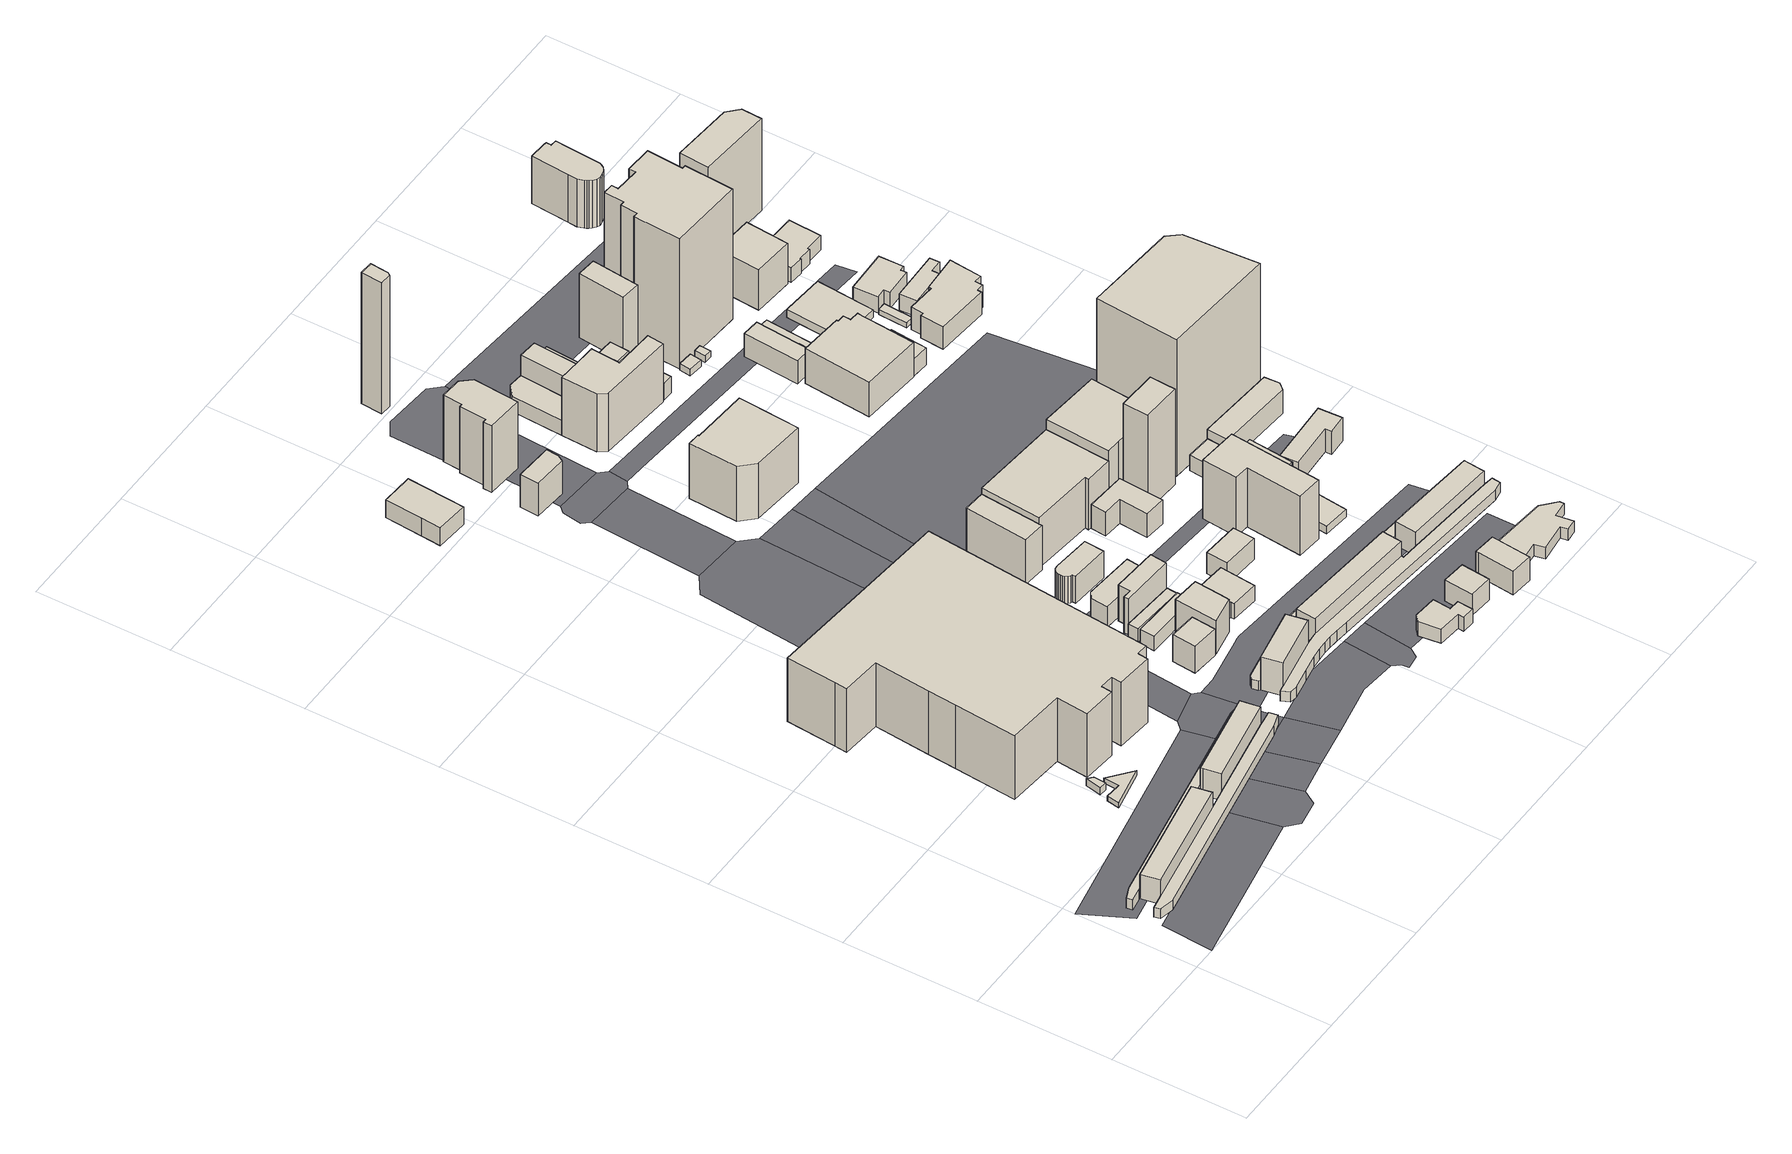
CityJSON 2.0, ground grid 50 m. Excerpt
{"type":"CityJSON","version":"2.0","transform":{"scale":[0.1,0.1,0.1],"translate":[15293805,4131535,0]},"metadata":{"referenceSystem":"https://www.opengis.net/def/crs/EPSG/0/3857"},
"CityObjects":{
"building1":{"type":"Building","attributes":{"measured_height":12.4},"geometry":[{"type":"Solid","lod":"1","boundaries":[[[[0,1,2,3]],[[0,3,4,5]],[[3,2,6,4]],[[2,1,7,6]],[[1,0,5,7]],[[5,4,6,7]]]]}]},
"building2":{"type":"Building","attributes":{"measured_height":10.8},"geometry":[{"type":"Solid","lod":"1","boundaries":[[[[8,9,10,11,12,13,1,0,14,15,16,17]],[[8,17,18,19]],[[17,16,20,18]],[[16,15,21,20]],[[15,14,22,21]],[[14,0,23,22]],[[0,1,24,23]],[[1,13,25,24]],[[13,12,26,25]],[[12,11,27,26]],[[11,10,28,27]],[[10,9,29,28]],[[9,8,19,29]],[[19,18,20,21,22,23,24,25,26,27,28,29]]]]}]},
"building3":{"type":"Building","attributes":{"measured_height":11.7},"geometry":[{"type":"Solid","lod":"1","boundaries":[[[[30,31,32,33,34,3,2,35,36,37,38,39]],[[30,39,40,41]],[[39,38,42,40]],[[38,37,43,42]],[[37,36,44,43]],[[36,35,45,44]],[[35,2,46,45]],[[2,3,47,46]],[[3,34,48,47]],[[34,33,49,48]],[[33,32,50,49]],[[32,31,51,50]],[[31,30,41,51]],[[41,40,42,43,44,45,46,47,48,49,50,51]]]]}]},
"building4":{"type":"Building","attributes":{"measured_height":2.5},"geometry":[{"type":"Solid","lod":"1","boundaries":[[[[52,53,54,55]],[[52,55,56,57]],[[55,54,58,56]],[[54,53,59,58]],[[53,52,57,59]],[[57,56,58,59]]]]}]},
"building5":{"type":"Building","attributes":{"measured_height":2.5},"geometry":[{"type":"Solid","lod":"1","boundaries":[[[[60,61,62,63,64]],[[60,64,65,66]],[[64,63,67,65]],[[63,62,68,67]],[[62,61,69,68]],[[61,60,66,69]],[[66,65,67,68,69]]]]}]},
"building6":{"type":"Building","attributes":{"measured_height":12.8},"geometry":[{"type":"Solid","lod":"1","boundaries":[[[[70,71,72,73,74]],[[70,74,75,76]],[[74,73,77,75]],[[73,72,78,77]],[[72,71,79,78]],[[71,70,76,79]],[[76,75,77,78,79]]]]}]},
"building7":{"type":"Building","attributes":{"measured_height":99.7},"geometry":[{"type":"Solid","lod":"1","boundaries":[[[[80,81,82,83,84,85,86,87,88,89,90,91,92,93,94,95,96]],[[80,96,97,98]],[[96,95,99,97]],[[95,94,100,99]],[[94,93,101,100]],[[93,92,102,101]],[[92,91,103,102]],[[91,90,104,103]],[[90,89,105,104]],[[89,88,106,105]],[[88,87,107,106]],[[87,86,108,107]],[[86,85,109,108]],[[85,84,110,109]],[[84,83,111,110]],[[83,82,112,111]],[[82,81,113,112]],[[81,80,98,113]],[[98,97,99,100,101,102,103,104,105,106,107,108,109,110,111,112,113]]]]}]},
"building8":{"type":"Building","attributes":{"measured_height":11.5},"geometry":[{"type":"Solid","lod":"1","boundaries":[[[[114,115,116,117,118]],[[114,118,119,120]],[[118,117,121,119]],[[117,116,122,121]],[[116,115,123,122]],[[115,114,120,123]],[[120,119,121,122,123]]]]}]},
"building9":{"type":"Building","attributes":{"measured_height":11.9,"year_of_construction":1996,"storeys_above_ground":4,"usage":"店舗等併用共同住宅","districts_and_zones_type":"商業地域"},"geometry":[{"type":"Solid","lod":"1","boundaries":[[[[124,125,126,127]],[[124,127,128,129]],[[127,126,130,128]],[[126,125,131,130]],[[125,124,129,131]],[[129,128,130,131]]]]}]},
"building10":{"type":"Building","attributes":{"measured_height":15.7},"geometry":[{"type":"Solid","lod":"1","boundaries":[[[[132,133,134,135,136]],[[132,136,137,138]],[[136,135,139,137]],[[135,134,140,139]],[[134,133,141,140]],[[133,132,138,141]],[[138,137,139,140,141]]]]}]},
"building11":{"type":"Building","attributes":{"measured_height":8.2,"year_of_construction":1961,"storeys_above_ground":3,"usage":"住宅","districts_and_zones_type":"商業地域"},"geometry":[{"type":"Solid","lod":"1","boundaries":[[[[142,143,144,145]],[[142,145,146,147]],[[145,144,148,146]],[[144,143,149,148]],[[143,142,147,149]],[[147,146,148,149]]]]}]},
"building12":{"type":"Building","attributes":{"measured_height":14.4,"year_of_construction":1982,"storeys_above_ground":4,"usage":"店舗等併用住宅","districts_and_zones_type":"商業地域"},"geometry":[{"type":"Solid","lod":"1","boundaries":[[[[150,151,152,153,154,155]],[[150,155,156,157]],[[155,154,158,156]],[[154,153,159,158]],[[153,152,160,159]],[[152,151,161,160]],[[151,150,157,161]],[[157,156,158,159,160,161]]]]}]},
"building13":{"type":"Building","attributes":{"measured_height":6.6},"geometry":[{"type":"Solid","lod":"1","boundaries":[[[[162,163,164,165]],[[162,165,166,167]],[[165,164,168,166]],[[164,163,169,168]],[[163,162,167,169]],[[167,166,168,169]]]]}]},
"building14":{"type":"Building","attributes":{"measured_height":16.5,"year_of_construction":1980,"storeys_above_ground":5,"usage":"商業施設","districts_and_zones_type":"商業地域"},"geometry":[{"type":"Solid","lod":"1","boundaries":[[[[170,171,172,173,174]],[[170,174,175,176]],[[174,173,177,175]],[[173,172,178,177]],[[172,171,179,178]],[[171,170,176,179]],[[176,175,177,178,179]]]]}]},
"building15":{"type":"Building","attributes":{"measured_height":20.7,"year_of_construction":1982,"storeys_above_ground":1,"usage":"商業系複合施設","districts_and_zones_type":"商業地域"},"geometry":[{"type":"Solid","lod":"1","boundaries":[[[[180,181,182,183,184,185]],[[180,185,186,187]],[[185,184,188,186]],[[184,183,189,188]],[[183,182,190,189]],[[182,181,191,190]],[[181,180,187,191]],[[187,186,188,189,190,191]]]]}]},
"building16":{"type":"Building","attributes":{"measured_height":9.3,"year_of_construction":2007,"storeys_above_ground":3,"usage":"住宅","districts_and_zones_type":"商業地域"},"geometry":[{"type":"Solid","lod":"1","boundaries":[[[[192,193,194,195,196]],[[192,196,197,198]],[[196,195,199,197]],[[195,194,200,199]],[[194,193,201,200]],[[193,192,198,201]],[[198,197,199,200,201]]]]}]},
"building17":{"type":"Building","attributes":{"measured_height":13.2,"year_of_construction":1986,"storeys_above_ground":4,"usage":"商業施設","districts_and_zones_type":"商業地域"},"geometry":[{"type":"Solid","lod":"1","boundaries":[[[[202,203,204,205,206,207,208,209,210,211,212,213,214,215]],[[202,215,216,217]],[[215,214,218,216]],[[214,213,219,218]],[[213,212,220,219]],[[212,211,221,220]],[[211,210,222,221]],[[210,209,223,222]],[[209,208,224,223]],[[208,207,225,224]],[[207,206,226,225]],[[206,205,227,226]],[[205,204,228,227]],[[204,203,229,228]],[[203,202,217,229]],[[217,216,218,219,220,221,222,223,224,225,226,227,228,229]]]]}]},
"building18":{"type":"Building","attributes":{"measured_height":29.3},"geometry":[{"type":"Solid","lod":"1","boundaries":[[[[230,231,232,233,234,235,236,237,238]],[[230,238,239,240]],[[238,237,241,239]],[[237,236,242,241]],[[236,235,243,242]],[[235,234,244,243]],[[234,233,245,244]],[[233,232,246,245]],[[232,231,247,246]],[[231,230,240,247]],[[240,239,241,242,243,244,245,246,247]]]]}]},
"building19":{"type":"Building","attributes":{"measured_height":7.7,"year_of_construction":1973,"storeys_above_ground":2,"usage":"住宅","districts_and_zones_type":"商業地域"},"geometry":[{"type":"Solid","lod":"1","boundaries":[[[[248,249,250,251,252,253,254,255]],[[248,255,256,257]],[[255,254,258,256]],[[254,253,259,258]],[[253,252,260,259]],[[252,251,261,260]],[[251,250,262,261]],[[250,249,263,262]],[[249,248,257,263]],[[257,256,258,259,260,261,262,263]]]]}]},
"building20":{"type":"Building","attributes":{"measured_height":22.5,"year_of_construction":1984,"storeys_above_ground":6,"usage":"業務施設","districts_and_zones_type":"商業地域"},"geometry":[{"type":"Solid","lod":"1","boundaries":[[[[264,265,266,267,268]],[[264,268,269,270]],[[268,267,271,269]],[[267,266,272,271]],[[266,265,273,272]],[[265,264,270,273]],[[270,269,271,272,273]]]]}]},
"building21":{"type":"Building","attributes":{"measured_height":7.3,"year_of_construction":2013,"storeys_above_ground":2,"usage":"住宅","districts_and_zones_type":"商業地域"},"geometry":[{"type":"Solid","lod":"1","boundaries":[[[[274,275,276,277,278,279,280,281,282]],[[274,282,283,284]],[[282,281,285,283]],[[281,280,286,285]],[[280,279,287,286]],[[279,278,288,287]],[[278,277,289,288]],[[277,276,290,289]],[[276,275,291,290]],[[275,274,284,291]],[[284,283,285,286,287,288,289,290,291]]]]}]},
"building22":{"type":"Building","attributes":{"measured_height":27.8,"year_of_construction":1990,"storeys_above_ground":1,"usage":"文教厚生施設","districts_and_zones_type":"商業地域"},"geometry":[{"type":"Solid","lod":"1","boundaries":[[[[292,293,294,295,296,297,298,299]],[[292,299,300,301]],[[299,298,302,300]],[[298,297,303,302]],[[297,296,304,303]],[[296,295,305,304]],[[295,294,306,305]],[[294,293,307,306]],[[293,292,301,307]],[[301,300,302,303,304,305,306,307]]]]}]},
"building23":{"type":"Building","attributes":{"measured_height":12.3},"geometry":[{"type":"Solid","lod":"1","boundaries":[[[[308,309,310,311]],[[308,311,312,313]],[[311,310,314,312]],[[310,309,315,314]],[[309,308,313,315]],[[313,312,314,315]]]]}]},
"building24":{"type":"Building","attributes":{"measured_height":56.8},"geometry":[{"type":"Solid","lod":"1","boundaries":[[[[316,317,318,319,320]],[[316,320,321,322]],[[320,319,323,321]],[[319,318,324,323]],[[318,317,325,324]],[[317,316,322,325]],[[322,321,323,324,325]]]]}]},
"building25":{"type":"Building","attributes":{"measured_height":9.2,"year_of_construction":1997,"storeys_above_ground":3,"usage":"住宅","districts_and_zones_type":"商業地域"},"geometry":[{"type":"Solid","lod":"1","boundaries":[[[[326,327,328,329]],[[326,329,330,331]],[[329,328,332,330]],[[328,327,333,332]],[[327,326,331,333]],[[331,330,332,333]]]]}]},
"building26":{"type":"Building","attributes":{"measured_height":13.3},"geometry":[{"type":"Solid","lod":"1","boundaries":[[[[334,335,336,337,338,339,340,341,342,343,344,345,346,347,348,349,350,351,352,134,133,353]],[[334,353,354,355]],[[353,133,356,354]],[[133,134,357,356]],[[134,352,358,357]],[[352,351,359,358]],[[351,350,360,359]],[[350,349,361,360]],[[349,348,362,361]],[[348,347,363,362]],[[347,346,364,363]],[[346,345,365,364]],[[345,344,366,365]],[[344,343,367,366]],[[343,342,368,367]],[[342,341,369,368]],[[341,340,370,369]],[[340,339,371,370]],[[339,338,372,371]],[[338,337,373,372]],[[337,336,374,373]],[[336,335,375,374]],[[335,334,355,375]],[[355,354,356,357,358,359,360,361,362,363,364,365,366,367,368,369,370,371,372,373,374,375]]]]}]},
"building27":{"type":"Building","attributes":{"measured_height":26.8,"year_of_construction":1985,"storeys_above_ground":6,"usage":"商業系複合施設","districts_and_zones_type":"商業地域"},"geometry":[{"type":"Solid","lod":"1","boundaries":[[[[376,377,378,379,380,381]],[[376,381,382,383]],[[381,380,384,382]],[[380,379,385,384]],[[379,378,386,385]],[[378,377,387,386]],[[377,376,383,387]],[[383,382,384,385,386,387]]]]}]},
"building28":{"type":"Building","attributes":{"measured_height":9.2,"year_of_construction":1971,"storeys_above_ground":3,"usage":"商業施設","districts_and_zones_type":"商業地域"},"geometry":[{"type":"Solid","lod":"1","boundaries":[[[[388,389,390,391]],[[388,391,392,393]],[[391,390,394,392]],[[390,389,395,394]],[[389,388,393,395]],[[393,392,394,395]]]]}]},
"building29":{"type":"Building","attributes":{"measured_height":11.2},"geometry":[{"type":"Solid","lod":"1","boundaries":[[[[396,397,398,399,400,401,402,403,404,405,406,407,408,136,135,409,410,411,412,413,414]],[[396,414,415,416]],[[414,413,417,415]],[[413,412,418,417]],[[412,411,419,418]],[[411,410,420,419]],[[410,409,421,420]],[[409,135,422,421]],[[135,136,423,422]],[[136,408,424,423]],[[408,407,425,424]],[[407,406,426,425]],[[406,405,427,426]],[[405,404,428,427]],[[404,403,429,428]],[[403,402,430,429]],[[402,401,431,430]],[[401,400,432,431]],[[400,399,433,432]],[[399,398,434,433]],[[398,397,435,434]],[[397,396,416,435]],[[416,415,417,418,419,420,421,422,423,424,425,426,427,428,429,430,431,432,433,434,435]]]]}]},
"building30":{"type":"Building","attributes":{"measured_height":12.5,"year_of_construction":1964,"storeys_above_ground":3,"usage":"住宅","districts_and_zones_type":"商業地域"},"geometry":[{"type":"Solid","lod":"1","boundaries":[[[[436,437,438,439,440,441]],[[436,441,442,443]],[[441,440,444,442]],[[440,439,445,444]],[[439,438,446,445]],[[438,437,447,446]],[[437,436,443,447]],[[443,442,444,445,446,447]]]]}]},
"building31":{"type":"Building","attributes":{"measured_height":22.6},"geometry":[{"type":"Solid","lod":"1","boundaries":[[[[448,449,450,451,452,453]],[[448,453,454,455]],[[453,452,456,454]],[[452,451,457,456]],[[451,450,458,457]],[[450,449,459,458]],[[449,448,455,459]],[[455,454,456,457,458,459]]]]}]},
"building32":{"type":"Building","attributes":{"measured_height":31.6,"year_of_construction":1990,"storeys_above_ground":7,"usage":"業務施設","districts_and_zones_type":"商業地域"},"geometry":[{"type":"Solid","lod":"1","boundaries":[[[[450,460,461,462,463,464,465,466,467,451]],[[450,451,468,469]],[[451,467,470,468]],[[467,466,471,470]],[[466,465,472,471]],[[465,464,473,472]],[[464,463,474,473]],[[463,462,475,474]],[[462,461,476,475]],[[461,460,477,476]],[[460,450,469,477]],[[469,468,470,471,472,473,474,475,476,477]]]]}]},
"building33":{"type":"Building","attributes":{"measured_height":17.8,"year_of_construction":1977,"storeys_above_ground":4,"usage":"商業施設","districts_and_zones_type":"商業地域"},"geometry":[{"type":"Solid","lod":"1","boundaries":[[[[478,479,480,481]],[[478,481,482,483]],[[481,480,484,482]],[[480,479,485,484]],[[479,478,483,485]],[[483,482,484,485]]]]}]},
"building34":{"type":"Building","attributes":{"measured_height":11.6,"year_of_construction":1983,"storeys_above_ground":3,"usage":"住宅","districts_and_zones_type":"商業地域"},"geometry":[{"type":"Solid","lod":"1","boundaries":[[[[486,487,488,489,490]],[[486,490,491,492]],[[490,489,493,491]],[[489,488,494,493]],[[488,487,495,494]],[[487,486,492,495]],[[492,491,493,494,495]]]]}]},
"building35":{"type":"Building","attributes":{"measured_height":28.8,"year_of_construction":2009,"storeys_above_ground":8,"usage":"共同住宅","districts_and_zones_type":"商業地域"},"geometry":[{"type":"Solid","lod":"1","boundaries":[[[[496,497,498,499,500,501]],[[496,501,502,503]],[[501,500,504,502]],[[500,499,505,504]],[[499,498,506,505]],[[498,497,507,506]],[[497,496,503,507]],[[503,502,504,505,506,507]]]]}]},
"building36":{"type":"Building","attributes":{"measured_height":25.6},"geometry":[{"type":"Solid","lod":"1","boundaries":[[[[508,509,510,511,512,513]],[[508,513,514,515]],[[513,512,516,514]],[[512,511,517,516]],[[511,510,518,517]],[[510,509,519,518]],[[509,508,515,519]],[[515,514,516,517,518,519]]]]}]},
"building37":{"type":"Building","attributes":{"measured_height":15.2},"geometry":[{"type":"Solid","lod":"1","boundaries":[[[[520,508,513,521,479,478]],[[520,478,522,523]],[[478,479,524,522]],[[479,521,525,524]],[[521,513,526,525]],[[513,508,527,526]],[[508,520,523,527]],[[523,522,524,525,526,527]]]]}]},
"building38":{"type":"Building","attributes":{"measured_height":41.4},"geometry":[{"type":"Solid","lod":"1","boundaries":[[[[528,529,530,531]],[[528,531,532,533]],[[531,530,534,532]],[[530,529,535,534]],[[529,528,533,535]],[[533,532,534,535]]]]}]},
"building39":{"type":"Building","attributes":{"measured_height":37.5,"year_of_construction":1985,"storeys_above_ground":8,"usage":"業務施設","districts_and_zones_type":"商業地域"},"geometry":[{"type":"Solid","lod":"1","boundaries":[[[[536,537,538,539,540]],[[536,540,541,542]],[[540,539,543,541]],[[539,538,544,543]],[[538,537,545,544]],[[537,536,542,545]],[[542,541,543,544,545]]]]}]},
"building40":{"type":"Building","attributes":{"measured_height":16.8},"geometry":[{"type":"Solid","lod":"1","boundaries":[[[[546,547,548,549,550,551,552,553]],[[546,553,554,555]],[[553,552,556,554]],[[552,551,557,556]],[[551,550,558,557]],[[550,549,559,558]],[[549,548,560,559]],[[548,547,561,560]],[[547,546,555,561]],[[555,554,556,557,558,559,560,561]]]]}]},
"building41":{"type":"Building","attributes":{"measured_height":7.3,"year_of_construction":1989,"storeys_above_ground":1,"usage":"住宅","districts_and_zones_type":"商業地域"},"geometry":[{"type":"Solid","lod":"1","boundaries":[[[[562,563,564,565]],[[562,565,566,567]],[[565,564,568,566]],[[564,563,569,568]],[[563,562,567,569]],[[567,566,568,569]]]]}]},
"building42":{"type":"Building","attributes":{"measured_height":6.5,"year_of_construction":1949,"storeys_above_ground":2,"usage":"住宅","districts_and_zones_type":"商業地域"},"geometry":[{"type":"Solid","lod":"1","boundaries":[[[[570,571,572,573,574,575]],[[570,575,576,577]],[[575,574,578,576]],[[574,573,579,578]],[[573,572,580,579]],[[572,571,581,580]],[[571,570,577,581]],[[577,576,578,579,580,581]]]]}]},
"building43":{"type":"Building","attributes":{"measured_height":6.9},"geometry":[{"type":"Solid","lod":"1","boundaries":[[[[582,583,584,585,586,587,588,589,590,591,592]],[[582,592,593,594]],[[592,591,595,593]],[[591,590,596,595]],[[590,589,597,596]],[[589,588,598,597]],[[588,587,599,598]],[[587,586,600,599]],[[586,585,601,600]],[[585,584,602,601]],[[584,583,603,602]],[[583,582,594,603]],[[594,593,595,596,597,598,599,600,601,602,603]]]]}]},
"building44":{"type":"Building","attributes":{"measured_height":12},"geometry":[{"type":"Solid","lod":"1","boundaries":[[[[404,403,402,604,337,336,405]],[[404,405,605,606]],[[405,336,607,605]],[[336,337,608,607]],[[337,604,609,608]],[[604,402,610,609]],[[402,403,611,610]],[[403,404,606,611]],[[606,605,607,608,609,610,611]]]]}]},
"building45":{"type":"Building","attributes":{"measured_height":13.1,"year_of_construction":1995,"storeys_above_ground":3,"usage":"住宅","districts_and_zones_type":"商業地域"},"geometry":[{"type":"Solid","lod":"1","boundaries":[[[[612,613,614,615,616]],[[612,616,617,618]],[[616,615,619,617]],[[615,614,620,619]],[[614,613,621,620]],[[613,612,618,621]],[[618,617,619,620,621]]]]}]},
"building46":{"type":"Building","attributes":{"measured_height":7.8,"storeys_above_ground":1,"usage":"店舗等併用共同住宅","districts_and_zones_type":"商業地域"},"geometry":[{"type":"Solid","lod":"1","boundaries":[[[[622,623,624,625]],[[622,625,626,627]],[[625,624,628,626]],[[624,623,629,628]],[[623,622,627,629]],[[627,626,628,629]]]]}]},
"building47":{"type":"Building","attributes":{"measured_height":3.1},"geometry":[{"type":"Solid","lod":"1","boundaries":[[[[630,631,632,633]],[[630,633,634,635]],[[633,632,636,634]],[[632,631,637,636]],[[631,630,635,637]],[[635,634,636,637]]]]}]},
"building48":{"type":"Building","attributes":{"measured_height":27.8,"storeys_above_ground":4,"usage":"共同住宅","districts_and_zones_type":"商業地域"},"geometry":[{"type":"Solid","lod":"1","boundaries":[[[[638,639,640,641]],[[638,641,642,643]],[[641,640,644,642]],[[640,639,645,644]],[[639,638,643,645]],[[643,642,644,645]]]]}]},
"building49":{"type":"Building","attributes":{"measured_height":2.8},"geometry":[{"type":"Solid","lod":"1","boundaries":[[[[646,647,648,649]],[[646,649,650,651]],[[649,648,652,650]],[[648,647,653,652]],[[647,646,651,653]],[[651,650,652,653]]]]}]},
"building50":{"type":"Building","attributes":{"measured_height":20.9},"geometry":[{"type":"Solid","lod":"1","boundaries":[[[[654,655,656,657,658,659,660,661,662,663]],[[654,663,664,665]],[[663,662,666,664]],[[662,661,667,666]],[[661,660,668,667]],[[660,659,669,668]],[[659,658,670,669]],[[658,657,671,670]],[[657,656,672,671]],[[656,655,673,672]],[[655,654,665,673]],[[665,664,666,667,668,669,670,671,672,673]]]]}]},
"building51":{"type":"Building","attributes":{"measured_height":10.5,"year_of_construction":1972,"storeys_above_ground":3,"usage":"運輸倉庫施設","districts_and_zones_type":"商業地域"},"geometry":[{"type":"Solid","lod":"1","boundaries":[[[[674,675,676,677]],[[674,677,678,679]],[[677,676,680,678]],[[676,675,681,680]],[[675,674,679,681]],[[679,678,680,681]]]]}]},
"building52":{"type":"Building","attributes":{"measured_height":11.8,"year_of_construction":2003,"storeys_above_ground":4,"usage":"店舗等併用住宅","districts_and_zones_type":"商業地域"},"geometry":[{"type":"Solid","lod":"1","boundaries":[[[[682,683,684,685,686,687]],[[682,687,688,689]],[[687,686,690,688]],[[686,685,691,690]],[[685,684,692,691]],[[684,683,693,692]],[[683,682,689,693]],[[689,688,690,691,692,693]]]]}]},
"building53":{"type":"Building","attributes":{"measured_height":8.3},"geometry":[{"type":"Solid","lod":"1","boundaries":[[[[694,695,696,697,698,699]],[[694,699,700,701]],[[699,698,702,700]],[[698,697,703,702]],[[697,696,704,703]],[[696,695,705,704]],[[695,694,701,705]],[[701,700,702,703,704,705]]]]}]},
"building54":{"type":"Building","attributes":{"measured_height":60.9,"year_of_construction":2007,"storeys_above_ground":18,"usage":"店舗等併用共同住宅","districts_and_zones_type":"商業地域"},"geometry":[{"type":"Solid","lod":"1","boundaries":[[[[706,707,708,709,710,711,712,713,714,715,716,717,718,719]],[[706,719,720,721]],[[719,718,722,720]],[[718,717,723,722]],[[717,716,724,723]],[[716,715,725,724]],[[715,714,726,725]],[[714,713,727,726]],[[713,712,728,727]],[[712,711,729,728]],[[711,710,730,729]],[[710,709,731,730]],[[709,708,732,731]],[[708,707,733,732]],[[707,706,721,733]],[[721,720,722,723,724,725,726,727,728,729,730,731,732,733]]]]}]},
"building55":{"type":"Building","attributes":{"measured_height":64.2},"geometry":[{"type":"Solid","lod":"1","boundaries":[[[[734,735,736,737,738]],[[734,738,739,740]],[[738,737,741,739]],[[737,736,742,741]],[[736,735,743,742]],[[735,734,740,743]],[[740,739,741,742,743]]]]}]},
"building56":{"type":"Building","attributes":{"measured_height":10.5,"year_of_construction":1969,"storeys_above_ground":3,"usage":"店舗等併用共同住宅","districts_and_zones_type":"商業地域"},"geometry":[{"type":"Solid","lod":"1","boundaries":[[[[744,745,746,747,748]],[[744,748,749,750]],[[748,747,751,749]],[[747,746,752,751]],[[746,745,753,752]],[[745,744,750,753]],[[750,749,751,752,753]]]]}]},
"building57":{"type":"Building","attributes":{"measured_height":9.2,"year_of_construction":1958,"storeys_above_ground":2,"usage":"住宅","districts_and_zones_type":"商業地域"},"geometry":[{"type":"Solid","lod":"1","boundaries":[[[[754,755,756,757]],[[754,757,758,759]],[[757,756,760,758]],[[756,755,761,760]],[[755,754,759,761]],[[759,758,760,761]]]]}]},
"building58":{"type":"Building","attributes":{"measured_height":6.6,"year_of_construction":1979,"storeys_above_ground":1,"usage":"住宅","districts_and_zones_type":"商業地域"},"geometry":[{"type":"Solid","lod":"1","boundaries":[[[[762,763,764,765,766]],[[762,766,767,768]],[[766,765,769,767]],[[765,764,770,769]],[[764,763,771,770]],[[763,762,768,771]],[[768,767,769,770,771]]]]}]},
"building59":{"type":"Building","attributes":{"measured_height":5.9,"year_of_construction":1960,"storeys_above_ground":1,"usage":"住宅","districts_and_zones_type":"商業地域"},"geometry":[{"type":"Solid","lod":"1","boundaries":[[[[772,773,774,775,776]],[[772,776,777,778]],[[776,775,779,777]],[[775,774,780,779]],[[774,773,781,780]],[[773,772,778,781]],[[778,777,779,780,781]]]]}]},
"building60":{"type":"Building","attributes":{"measured_height":3.8,"year_of_construction":1972,"storeys_above_ground":1,"usage":"運輸倉庫施設","districts_and_zones_type":"商業地域"},"geometry":[{"type":"Solid","lod":"1","boundaries":[[[[782,783,784,785]],[[782,785,786,787]],[[785,784,788,786]],[[784,783,789,788]],[[783,782,787,789]],[[787,786,788,789]]]]}]},
"building61":{"type":"Building","attributes":{"measured_height":3,"storeys_above_ground":1,"usage":"商業施設","districts_and_zones_type":"商業地域"},"geometry":[{"type":"Solid","lod":"1","boundaries":[[[[790,791,792,793]],[[790,793,794,795]],[[793,792,796,794]],[[792,791,797,796]],[[791,790,795,797]],[[795,794,796,797]]]]}]},
"building62":{"type":"Building","attributes":{"measured_height":30.9,"year_of_construction":1973,"storeys_above_ground":5,"usage":"商業施設","districts_and_zones_type":"商業地域"},"geometry":[{"type":"Solid","lod":"1","boundaries":[[[[798,799,800,801,802,803]],[[798,803,804,805]],[[803,802,806,804]],[[802,801,807,806]],[[801,800,808,807]],[[800,799,809,808]],[[799,798,805,809]],[[805,804,806,807,808,809]]]]}]},
"building63":{"type":"Building","attributes":{"measured_height":18.1,"year_of_construction":1988,"storeys_above_ground":3,"usage":"住宅","districts_and_zones_type":"商業地域"},"geometry":[{"type":"Solid","lod":"1","boundaries":[[[[810,811,812,813]],[[810,813,814,815]],[[813,812,816,814]],[[812,811,817,816]],[[811,810,815,817]],[[815,814,816,817]]]]}]},
"building64":{"type":"Building","attributes":{"measured_height":11.6,"year_of_construction":1957,"storeys_above_ground":2,"usage":"商業施設","districts_and_zones_type":"商業地域"},"geometry":[{"type":"Solid","lod":"1","boundaries":[[[[818,819,820,821,822,823,824,825,826,827,828,829]],[[818,829,830,831]],[[829,828,832,830]],[[828,827,833,832]],[[827,826,834,833]],[[826,825,835,834]],[[825,824,836,835]],[[824,823,837,836]],[[823,822,838,837]],[[822,821,839,838]],[[821,820,840,839]],[[820,819,841,840]],[[819,818,831,841]],[[831,830,832,833,834,835,836,837,838,839,840,841]]]]}]},
"building65":{"type":"Building","attributes":{"measured_height":25.5,"year_of_construction":2014,"storeys_above_ground":1,"usage":"店舗等併用共同住宅","districts_and_zones_type":"商業地域"},"geometry":[{"type":"Solid","lod":"1","boundaries":[[[[842,843,844,845]],[[842,845,846,847]],[[845,844,848,846]],[[844,843,849,848]],[[843,842,847,849]],[[847,846,848,849]]]]}]},
"building66":{"type":"Building","attributes":{"measured_height":7.9,"year_of_construction":2016,"storeys_above_ground":2,"usage":"住宅","districts_and_zones_type":"商業地域"},"geometry":[{"type":"Solid","lod":"1","boundaries":[[[[850,851,852,853,854,855,856,857]],[[850,857,858,859]],[[857,856,860,858]],[[856,855,861,860]],[[855,854,862,861]],[[854,853,863,862]],[[853,852,864,863]],[[852,851,865,864]],[[851,850,859,865]],[[859,858,860,861,862,863,864,865]]]]}]},
"building67":{"type":"Building","attributes":{"measured_height":9.3,"year_of_construction":2000,"storeys_above_ground":2,"usage":"住宅","districts_and_zones_type":"商業地域"},"geometry":[{"type":"Solid","lod":"1","boundaries":[[[[866,867,868,869,870,871]],[[866,871,872,873]],[[871,870,874,872]],[[870,869,875,874]],[[869,868,876,875]],[[868,867,877,876]],[[867,866,873,877]],[[873,872,874,875,876,877]]]]}]},
"building68":{"type":"Building","attributes":{"measured_height":7.3},"geometry":[{"type":"Solid","lod":"1","boundaries":[[[[878,879,880,881,882,883,884,885]],[[878,885,886,887]],[[885,884,888,886]],[[884,883,889,888]],[[883,882,890,889]],[[882,881,891,890]],[[881,880,892,891]],[[880,879,893,892]],[[879,878,887,893]],[[887,886,888,889,890,891,892,893]]]]}]},
"building69":{"type":"Building","attributes":{"measured_height":31.8,"year_of_construction":1988,"storeys_above_ground":7,"usage":"店舗等併用共同住宅","districts_and_zones_type":"商業地域"},"geometry":[{"type":"Solid","lod":"1","boundaries":[[[[894,895,896,897,898,899,900,901,902,903,904,905,906,907,908,909,910,911]],[[894,911,912,913]],[[911,910,914,912]],[[910,909,915,914]],[[909,908,916,915]],[[908,907,917,916]],[[907,906,918,917]],[[906,905,919,918]],[[905,904,920,919]],[[904,903,921,920]],[[903,902,922,921]],[[902,901,923,922]],[[901,900,924,923]],[[900,899,925,924]],[[899,898,926,925]],[[898,897,927,926]],[[897,896,928,927]],[[896,895,929,928]],[[895,894,913,929]],[[913,912,914,915,916,917,918,919,920,921,922,923,924,925,926,927,928,929]]]]}]},
"building70":{"type":"Building","attributes":{"measured_height":39.9,"year_of_construction":2014,"storeys_above_ground":13,"usage":"店舗等併用共同住宅","districts_and_zones_type":"商業地域"},"geometry":[{"type":"Solid","lod":"1","boundaries":[[[[930,931,932,933,934]],[[930,934,935,936]],[[934,933,937,935]],[[933,932,938,937]],[[932,931,939,938]],[[931,930,936,939]],[[936,935,937,938,939]]]]}]},
"road1":{"type":"Road","geometry":[{"type":"MultiSurface","lod":"1","boundaries":[[[940,941,942,943]]]}]},
"road2":{"type":"Road","geometry":[{"type":"MultiSurface","lod":"1","boundaries":[[[944,945,946,947]]]}]},
"road3":{"type":"Road","geometry":[{"type":"MultiSurface","lod":"1","boundaries":[[[948,949,941,940,950,951]]]}]},
"road4":{"type":"Road","geometry":[{"type":"MultiSurface","lod":"1","boundaries":[[[952,953,949,948]]]}]},
"road5":{"type":"Road","geometry":[{"type":"MultiSurface","lod":"1","boundaries":[[[954,955,953,952]]]}]},
"road6":{"type":"Road","geometry":[{"type":"MultiSurface","lod":"1","boundaries":[[[956,957,944,958,959,953,955]]]}]},
"road7":{"type":"Road","geometry":[{"type":"MultiSurface","lod":"1","boundaries":[[[960,961,962,945,944,957]]]}]},
"road8":{"type":"Road","geometry":[{"type":"MultiSurface","lod":"1","boundaries":[[[963,964,962,961]]]}]},
"road9":{"type":"Road","geometry":[{"type":"MultiSurface","lod":"1","boundaries":[[[965,966,967,968,969,970]]]}]},
"road10":{"type":"Road","geometry":[{"type":"MultiSurface","lod":"1","boundaries":[[[971,972,964,963,973,974]]]}]},
"road11":{"type":"Road","geometry":[{"type":"MultiSurface","lod":"1","boundaries":[[[975,976,977,978,955,954,979,980,981]]]}]},
"road12":{"type":"Road","geometry":[{"type":"MultiSurface","lod":"1","boundaries":[[[971,982,983,984,985,972]]]}]},
"road13":{"type":"Road","geometry":[{"type":"MultiSurface","lod":"1","boundaries":[[[986,987,966,965]]]}]},
"road14":{"type":"Road","geometry":[{"type":"MultiSurface","lod":"1","boundaries":[[[988,970,969,983]]]}]},
"road15":{"type":"Road","geometry":[{"type":"MultiSurface","lod":"1","boundaries":[[[989,990,991,992,993,987,986,994,995]]]}]},
"road16":{"type":"Road","geometry":[{"type":"MultiSurface","lod":"1","boundaries":[[[996,981,980,997,998,999,1000]]]}]},
"road17":{"type":"Road","geometry":[{"type":"MultiSurface","lod":"1","boundaries":[[[1001,988,983,982]]]}]},
"road18":{"type":"Road","geometry":[{"type":"MultiSurface","lod":"1","boundaries":[[[1002,1003,990,989]]]}]},
"road19":{"type":"Road","geometry":[{"type":"MultiSurface","lod":"1","boundaries":[[[1004,1005,1006,1007,1008,960,957,1009,1010,1011,1012,1013,1014,1015,1016]]]}]},
"road20":{"type":"Road","geometry":[{"type":"MultiSurface","lod":"1","boundaries":[[[1017,1018,1019,1020,1003,1002,1021,1022]]]}]},
"road21":{"type":"Road","geometry":[{"type":"MultiSurface","lod":"1","boundaries":[[[1023,974,973,1024,1025,1026]]]}]},
"road22":{"type":"Road","geometry":[{"type":"MultiSurface","lod":"1","boundaries":[[[1027,996,1000,1028,1029]]]}]},
"road23":{"type":"Road","geometry":[{"type":"MultiSurface","lod":"1","boundaries":[[[1030,1001,982,1031,1032]]]}]},
"road24":{"type":"Road","geometry":[{"type":"MultiSurface","lod":"1","boundaries":[[[1033,995,994,1034,1035,1036]]]}]},
"road25":{"type":"Road","geometry":[{"type":"MultiSurface","lod":"1","boundaries":[[[1037,1022,1021,1038]]]}]}
},
"vertices":[
[536,280,82],[110,203,82],[97,273,82],[523,351,82],[523,351,187],[536,280,187],[97,273,187],[110,203,187],
[1001,329,82],[949,314,82],[109,159,82],[55,169,82],[49,191,82],[102,201,82],[611,294,82],[936,353,82],[945,354,82],[995,362,82],[995,362,123],[1001,329,123],[945,354,123],[936,353,123],[611,294,123],[536,280,123],[110,203,123],[102,201,123],[49,191,123],[55,169,123],[109,159,123],[949,314,123],
[979,456,82],[984,435,82],[931,426,82],[924,425,82],[598,365,82],[89,272,82],[41,264,82],[38,286,82],[80,304,82],[925,459,82],[925,459,126],[979,456,126],[80,304,126],[38,286,126],[41,264,126],[89,272,126],[97,273,126],[523,351,126],[598,365,126],[924,425,126],[931,426,126],[984,435,126],
[449,666,97],[446,620,97],[417,622,97],[429,683,97],[429,683,127],[449,666,127],[417,622,127],[446,620,127],
[558,576,92],[402,544,92],[411,592,92],[470,587,92],[474,645,92],[474,645,113],[558,576,113],[470,587,113],[411,592,113],[402,544,113],
[936,353,83],[611,294,83],[600,357,83],[598,365,83],[924,425,83],[924,425,199],[936,353,199],[598,365,199],[600,357,199],[611,294,199],
[918,1577,79],[840,718,79],[797,722,79],[793,683,79],[657,696,79],[661,733,79],[609,738,79],[605,698,79],[479,710,79],[490,829,79],[271,849,79],[292,1082,79],[301,1188,79],[320,1395,79],[171,1409,79],[176,1458,79],[192,1643,79],[192,1643,354],[918,1577,354],[176,1458,354],[171,1409,354],[320,1395,354],[301,1188,354],[292,1082,354],[271,849,354],[490,829,354],[479,710,354],[605,698,354],[609,738,354],[661,733,354],[657,696,354],[793,683,354],[797,722,354],[840,718,354],
[421,3197,82],[405,2981,82],[284,2991,82],[290,3067,82],[301,3206,82],[301,3206,158],[421,3197,158],[290,3067,158],[284,2991,158],[405,2981,158],
[1166,753,84],[1158,664,84],[1057,674,84],[1065,762,84],[1065,762,200],[1166,753,200],[1057,674,200],[1158,664,200],
[1311,493,84],[1324,423,84],[1117,385,84],[1103,460,84],[1310,498,84],[1310,498,227],[1311,493,227],[1103,460,227],[1117,385,227],[1324,423,227],
[1282,882,85],[1280,829,85],[1074,837,85],[1078,892,85],[1078,892,147],[1282,882,147],[1074,837,147],[1280,829,147],
[1286,818,84],[1285,810,84],[1277,720,84],[1273,683,84],[1168,665,84],[1183,827,84],[1183,827,225],[1286,818,225],[1168,665,225],[1273,683,225],[1277,720,225],[1285,810,225],
[1286,923,86],[1283,884,86],[1080,900,86],[1082,939,86],[1082,939,143],[1286,923,143],[1080,900,143],[1283,884,143],
[707,2864,82],[703,2818,82],[689,2794,82],[562,2804,82],[567,2873,82],[567,2873,224],[707,2864,224],[562,2804,224],[689,2794,224],[703,2818,224],
[1299,992,87],[1293,931,87],[1091,942,87],[1091,960,87],[1124,958,87],[1128,1004,87],[1128,1004,243],[1299,992,243],[1124,958,243],[1091,960,243],[1091,942,243],[1293,931,243],
[1302,1082,87],[1294,999,87],[1083,1018,87],[1089,1081,87],[1114,1099,87],[1114,1099,175],[1302,1082,175],[1089,1081,175],[1083,1018,175],[1294,999,175],
[1275,1222,86],[1269,1148,86],[1125,1160,86],[1125,1173,86],[1118,1175,86],[1110,1181,86],[1105,1190,86],[1103,1197,86],[1103,1205,86],[1104,1212,86],[1106,1220,86],[1111,1226,86],[1120,1234,86],[1134,1236,86],[1134,1236,203],[1275,1222,203],[1120,1234,203],[1111,1226,203],[1106,1220,203],[1104,1212,203],[1103,1205,203],[1103,1197,203],[1105,1190,203],[1110,1181,203],[1118,1175,203],[1125,1173,203],[1125,1160,203],[1269,1148,203],
[692,3182,82],[725,3144,82],[712,2974,82],[575,2985,82],[577,3017,82],[590,3016,82],[597,3117,82],[608,3116,82],[613,3188,82],[613,3188,371],[692,3182,371],[608,3116,371],[597,3117,371],[590,3016,371],[577,3017,371],[575,2985,371],[712,2974,371],[725,3144,371],
[1448,825,86],[1435,691,86],[1329,701,86],[1330,715,86],[1277,720,86],[1285,810,86],[1339,805,86],[1342,835,86],[1342,835,152],[1448,825,152],[1339,805,152],[1285,810,152],[1277,720,152],[1330,715,152],[1329,701,152],[1435,691,152],
[1219,1570,83],[1200,1343,83],[1199,1332,83],[1116,1341,83],[1139,1576,83],[1139,1576,276],[1219,1570,276],[1116,1341,276],[1199,1332,276],[1200,1343,276],
[1686,186,85],[1680,119,85],[1720,116,85],[1715,58,85],[1668,62,85],[1670,84,85],[1585,92,85],[1574,174,85],[1598,194,85],[1598,194,146],[1686,186,146],[1574,174,146],[1585,92,146],[1670,84,146],[1668,62,146],[1715,58,146],[1720,116,146],[1680,119,146],
[932,2443,81],[932,2438,81],[1144,2423,81],[1138,2334,81],[1128,2194,81],[923,2214,81],[876,2263,81],[885,2446,81],[885,2446,320],[932,2443,320],[876,2263,320],[923,2214,320],[1128,2194,320],[1138,2334,320],[1144,2423,320],[932,2438,320],
[1824,461,85],[1817,388,85],[1373,428,85],[1381,503,85],[1381,503,190],[1824,461,190],[1373,428,190],[1817,388,190],
[749,3543,83],[744,3477,83],[735,3464,83],[693,3468,83],[699,3547,83],[699,3547,651],[749,3543,651],[693,3468,651],[735,3464,651],[744,3477,651],
[1596,872,89],[1590,791,89],[1450,802,89],[1456,883,89],[1456,883,181],[1596,872,181],[1450,802,181],[1590,791,181],
[1817,388,84],[1816,378,84],[1879,373,84],[2231,341,84],[2239,340,84],[2269,336,84],[2266,303,84],[2227,298,84],[1466,371,84],[1418,376,84],[1381,379,84],[1353,379,84],[1317,377,84],[1278,372,84],[1213,361,84],[1133,347,84],[1106,349,84],[1092,380,84],[1110,384,84],[1373,428,84],[1373,428,128],[1817,388,128],[1324,423,128],[1117,385,128],[1110,384,128],[1092,380,128],[1106,349,128],[1133,347,128],[1213,361,128],[1278,372,128],[1317,377,128],[1353,379,128],[1381,379,128],[1418,376,128],[1466,371,128],[2227,298,128],[2266,303,128],[2269,336,128],[2239,340,128],[2231,341,128],[1879,373,128],[1816,378,128],
[1552,1541,85],[1536,1298,85],[1431,1305,85],[1432,1320,85],[1200,1343,85],[1219,1570,85],[1219,1570,303],[1552,1541,303],[1200,1343,303],[1432,1320,303],[1431,1305,303],[1536,1298,303],
[1841,177,86],[1831,69,86],[1743,78,86],[1753,186,86],[1753,186,177],[1841,177,177],[1743,78,177],[1831,69,177],
[1425,539,84],[1471,536,84],[2242,458,84],[2279,433,84],[2278,420,84],[2246,420,84],[2239,420,84],[1927,451,84],[1923,451,84],[1887,455,84],[1824,461,84],[1381,503,84],[1353,503,84],[1097,465,84],[1093,487,84],[1107,500,84],[1281,533,84],[1327,539,84],[1377,541,84],[1377,541,124],[1425,539,124],[1327,539,124],[1281,533,124],[1107,500,124],[1093,487,124],[1097,465,124],[1103,460,124],[1310,498,124],[1353,503,124],[1381,503,124],[1824,461,124],[1887,455,124],[1923,451,124],[1927,451,124],[2239,420,124],[2246,420,124],[2278,420,124],[2279,433,124],[2242,458,124],[1471,536,124],
[1586,1289,89],[1575,1121,89],[1495,1129,89],[1504,1237,89],[1431,1243,89],[1437,1300,89],[1437,1300,192],[1586,1289,192],[1431,1243,192],[1504,1237,192],[1495,1129,192],[1575,1121,192],
[1018,3156,82],[1004,2947,82],[1003,2932,82],[913,2938,82],[922,3128,82],[964,3161,82],[964,3161,147],[1018,3156,147],[922,3128,147],[913,2938,147],[1003,2932,147],[1004,2947,147],
[1074,2927,82],[1073,2925,82],[1066,2820,82],[1180,2813,82],[1219,2811,82],[1213,2749,82],[928,2775,82],[908,2804,82],[913,2938,334],[1003,2932,334],[908,2804,334],[928,2775,334],[1213,2749,334],[1219,2811,334],[1180,2813,334],[1066,2820,334],[1073,2925,334],[1074,2927,334],
[1088,3150,83],[1075,2943,83],[1004,2947,83],[1018,3156,83],[1018,3156,235],[1088,3150,235],[1004,2947,235],[1075,2943,235],
[1990,158,86],[1975,10,86],[1891,18,86],[1905,157,86],[1906,167,86],[1906,167,188],[1990,158,188],[1905,157,188],[1891,18,188],[1975,10,188],
[1812,1015,87],[1780,671,87],[1686,680,87],[1706,891,87],[1651,896,87],[1663,1029,87],[1663,1029,342],[1812,1015,342],[1651,896,342],[1706,891,342],[1686,680,342],[1780,671,342],
[1138,2920,83],[1186,2917,83],[1185,2901,83],[1180,2813,83],[1066,2820,83],[1073,2925,83],[1073,2925,202],[1138,2920,202],[1066,2820,202],[1180,2813,202],[1185,2901,202],[1186,2917,202],
[1152,3145,83],[1074,2927,83],[1088,3150,170],[1152,3145,170],[1075,2943,170],[1074,2927,170],[1073,2925,170],[1138,2920,170],
[1750,1278,91],[1745,1183,91],[1597,1192,91],[1602,1286,91],[1602,1286,505],[1750,1278,505],[1597,1192,505],[1745,1183,505],
[1786,1519,88],[1766,1279,88],[1587,1294,88],[1536,1298,88],[1552,1541,88],[1552,1541,346],[1786,1519,346],[1536,1298,346],[1587,1294,346],[1766,1279,346],
[1301,2902,84],[1298,2844,84],[1263,2846,84],[1258,2748,84],[1220,2750,84],[1224,2821,84],[1193,2823,84],[1197,2907,84],[1197,2907,156],[1301,2902,156],[1193,2823,156],[1224,2821,156],[1220,2750,156],[1258,2748,156],[1263,2846,156],[1298,2844,156],
[1933,847,86],[1911,651,86],[1813,662,86],[1834,858,86],[1834,858,119],[1933,847,119],[1813,662,119],[1911,651,119],
[1299,3001,85],[1295,2930,85],[1236,2934,85],[1235,2911,85],[1205,2912,85],[1211,3006,85],[1211,3006,145],[1299,3001,145],[1205,2912,145],[1235,2911,145],[1236,2934,145],[1295,2930,145],
[2237,143,83],[2288,97,83],[2289,80,83],[2229,73,83],[2238,11,83],[2196,7,83],[2191,34,83],[2087,21,83],[2079,61,83],[1986,51,83],[1998,167,83],[1998,167,132],[2237,143,132],[1986,51,132],[2079,61,132],[2087,21,132],[2191,34,132],[2196,7,132],[2238,11,132],[2229,73,132],[2289,80,132],[2288,97,132],
[2238,410,84],[1887,455,186],[1923,451,186],[1879,373,186],[2231,341,186],[2238,410,186],[2239,420,186],[1927,451,186],
[1946,1033,91],[1930,863,91],[1927,864,91],[1852,870,91],[1868,1039,91],[1868,1039,202],[1946,1033,202],[1852,870,202],[1927,864,202],[1930,863,202],
[1917,1170,91],[1911,1096,91],[1817,1104,91],[1823,1178,91],[1823,1178,158],[1917,1170,158],[1817,1104,158],[1911,1096,158],
[1415,2776,85],[1410,2733,85],[1355,2739,85],[1360,2781,85],[1360,2781,114],[1415,2776,114],[1355,2739,114],[1410,2733,114],
[1389,3121,85],[1371,2945,85],[1299,2953,85],[1317,3128,85],[1317,3128,363],[1389,3121,363],[1299,2953,363],[1371,2945,363],
[1463,2771,86],[1461,2730,86],[1431,2732,86],[1434,2773,86],[1434,2773,114],[1463,2771,114],[1431,2732,114],[1461,2730,114],
[1681,2401,87],[1680,2395,87],[1709,2393,87],[1707,2365,87],[1743,2362,87],[1741,2343,87],[1736,2280,87],[1724,2142,87],[1496,2162,87],[1518,2415,87],[1518,2415,237],[1681,2401,237],[1496,2162,237],[1724,2142,237],[1736,2280,237],[1741,2343,237],[1743,2362,237],[1707,2365,237],[1709,2393,237],[1680,2395,237],
[1584,2636,87],[1567,2428,87],[1502,2433,87],[1519,2642,87],[1519,2642,187],[1584,2636,187],[1502,2433,187],[1567,2428,187],
[2197,845,89],[2125,841,89],[2124,865,89],[1949,855,89],[1946,921,89],[2192,934,89],[2192,934,189],[2197,845,189],[1946,921,189],[1949,855,189],[2124,865,189],[2125,841,189],
[1636,2633,87],[1619,2419,87],[1594,2421,87],[1600,2488,87],[1577,2489,87],[1589,2637,87],[1589,2637,157],[1636,2633,157],[1577,2489,157],[1600,2488,157],[1594,2421,157],[1619,2419,157],
[1457,3096,85],[1456,3070,85],[1548,3064,85],[1550,3090,85],[1651,3084,85],[1642,2949,85],[1656,2948,85],[1645,2765,85],[1364,2783,85],[1375,2961,85],[1392,2960,85],[1396,3024,85],[1412,3023,85],[1417,3098,85],[1417,3098,649],[1457,3096,649],[1412,3023,649],[1396,3024,649],[1392,2960,649],[1375,2961,649],[1364,2783,649],[1645,2765,649],[1656,2948,649],[1642,2949,649],[1651,3084,649],[1550,3090,649],[1548,3064,649],[1456,3070,649],
[2158,1484,91],[2195,1441,91],[2214,1163,91],[1779,1199,91],[1805,1513,91],[1805,1513,683],[2158,1484,683],[1779,1199,683],[2214,1163,683],[2195,1441,683],
[2218,1151,90],[2222,1096,90],[2200,1070,90],[1915,1093,90],[1921,1175,90],[1921,1175,193],[2218,1151,193],[1915,1093,193],[2200,1070,193],[2222,1096,193],
[1801,2274,90],[1790,2136,90],[1724,2142,90],[1736,2280,90],[1736,2280,164],[1801,2274,164],[1724,2142,164],[1790,2136,164],
[1742,2343,92],[1806,2339,92],[1801,2274,92],[1736,2280,92],[1741,2343,92],[1741,2343,130],[1742,2343,130],[1736,2280,130],[1801,2274,130],[1806,2339,130],
[1816,2392,91],[1812,2339,91],[1806,2339,91],[1742,2343,91],[1746,2397,91],[1746,2397,144],[1816,2392,144],[1742,2343,144],[1806,2339,144],[1812,2339,144],
[1902,2611,88],[1885,2393,88],[1724,2405,88],[1741,2624,88],[1741,2624,122],[1902,2611,122],[1724,2405,122],[1885,2393,122],
[1935,2384,92],[1929,2275,92],[1897,2277,92],[1903,2385,92],[1903,2385,113],[1935,2384,113],[1897,2277,113],[1929,2275,113],
[1741,3095,86],[1729,2943,86],[1799,2938,86],[1794,2879,86],[1665,2889,86],[1682,3100,86],[1682,3100,223],[1741,3095,223],[1665,2889,223],[1794,2879,223],[1799,2938,223],[1729,2943,223],
[1885,2864,88],[1872,2703,88],[1721,2715,88],[1733,2876,88],[1733,2876,263],[1885,2864,263],[1721,2715,263],[1872,2703,263],
[2136,2152,91],[2107,2154,91],[2105,2125,91],[2077,2127,91],[2076,2111,91],[1877,2128,91],[1884,2216,91],[1896,2215,91],[1900,2262,91],[2006,2254,91],[2007,2265,91],[2147,2273,91],[2147,2273,188],[2136,2152,188],[2007,2265,188],[2006,2254,188],[1900,2262,188],[1896,2215,188],[1884,2216,188],[1877,2128,188],[2076,2111,188],[2077,2127,188],[2105,2125,188],[2107,2154,188],
[1830,3081,86],[1822,2979,86],[1747,2985,86],[1755,3088,86],[1755,3088,341],[1830,3081,341],[1747,2985,341],[1822,2979,341],
[2069,2396,91],[2050,2395,91],[2051,2374,91],[1946,2369,91],[1945,2392,91],[1908,2390,91],[1904,2481,91],[2066,2487,91],[2066,2487,161],[2069,2396,161],[1904,2481,161],[1908,2390,161],[1945,2392,161],[1946,2369,161],[2051,2374,161],[2050,2395,161],
[2145,2310,92],[2099,2309,92],[2100,2280,92],[1957,2275,92],[1954,2341,92],[2143,2347,92],[2143,2347,162],[2145,2310,162],[1954,2341,162],[1957,2275,162],[2100,2280,162],[2099,2309,162],
[2064,2818,88],[2057,2698,88],[1986,2701,88],[1985,2692,88],[1934,2696,88],[1934,2692,88],[1882,2696,88],[1892,2828,88],[1892,2828,151],[2064,2818,151],[1882,2696,151],[1934,2692,151],[1934,2696,151],[1985,2692,151],[1986,2701,151],[2057,2698,151],
[1823,3575,85],[1830,3574,85],[1829,3555,85],[1852,3553,85],[1840,3382,85],[1837,3375,85],[1830,3363,85],[1817,3353,85],[1801,3347,85],[1785,3345,85],[1772,3350,85],[1761,3359,85],[1754,3369,85],[1751,3374,85],[1748,3381,85],[1740,3404,85],[1743,3439,85],[1754,3580,85],[1754,3580,292],[1823,3575,292],[1743,3439,292],[1740,3404,292],[1748,3381,292],[1751,3374,292],[1754,3369,292],[1761,3359,292],[1772,3350,292],[1785,3345,292],[1801,3347,292],[1817,3353,292],[1830,3363,292],[1837,3375,292],[1840,3382,292],[1852,3553,292],[1829,3555,292],[1830,3574,292],
[2075,3067,86],[2115,3027,86],[2112,2952,86],[1833,2974,86],[1842,3086,86],[1842,3086,485],[2075,3067,485],[1833,2974,485],[2112,2952,485],[2115,3027,485],
[686,113,0],[650,294,0],[103,194,0],[90,2,0],
[930,434,0],[889,621,0],[3,454,0],[88,280,0],
[861,141,0],[815,325,0],[730,72,0],[828,88,0],
[993,166,0],[946,348,0],
[1156,196,0],[1111,377,0],
[1110,384,0],[1094,465,0],[931,426,0],[945,354,0],
[1069,658,0],[1044,681,0],[916,650,0],
[1083,1082,0],[962,1095,0],
[870,2261,0],[675,2276,0],[604,2228,0],[548,1624,0],[895,1589,0],[921,2206,0],
[1095,1179,0],[971,1188,0],[1111,1103,0],[1117,1157,0],
[1371,415,0],[1335,417,0],[1323,417,0],[1303,413,0],[1350,232,0],[1487,219,0],[1504,403,0],
[1133,1578,0],[1032,1575,0],[1013,1375,0],[990,1377,0],
[893,2679,0],[700,2692,0],
[1088,2191,0],
[901,2799,0],[709,2813,0],[689,2791,0],[679,2719,0],[700,2693,0],[919,2697,0],[927,2770,0],
[1609,393,0],[1511,193,0],[1514,167,0],[1566,174,0],[1590,209,0],
[1206,2181,0],
[918,3142,0],[731,3155,0],
[2218,614,0],[1350,696,0],[1336,694,0],[1299,687,0],[1136,659,0],[1097,465,0],[1257,497,0],[1299,503,0],[1323,506,0],[1359,508,0],[1394,508,0],[1448,504,0],[2246,426,0],
[938,3457,0],[751,3472,0],[696,3438,0],[690,3191,0],[949,3169,0],[980,3413,0],
[2201,1068,0],[1777,1049,0],[2210,1015,0],[2217,1014,0],
[2238,334,0],[2151,154,0],[2238,145,0],
[1411,2162,0],[2159,1491,0],[2095,2102,0],
[2103,2672,0],[1028,2688,0],[1448,2653,0],[2113,2597,0],
[2125,3316,0],[2073,3075,0]
]}
